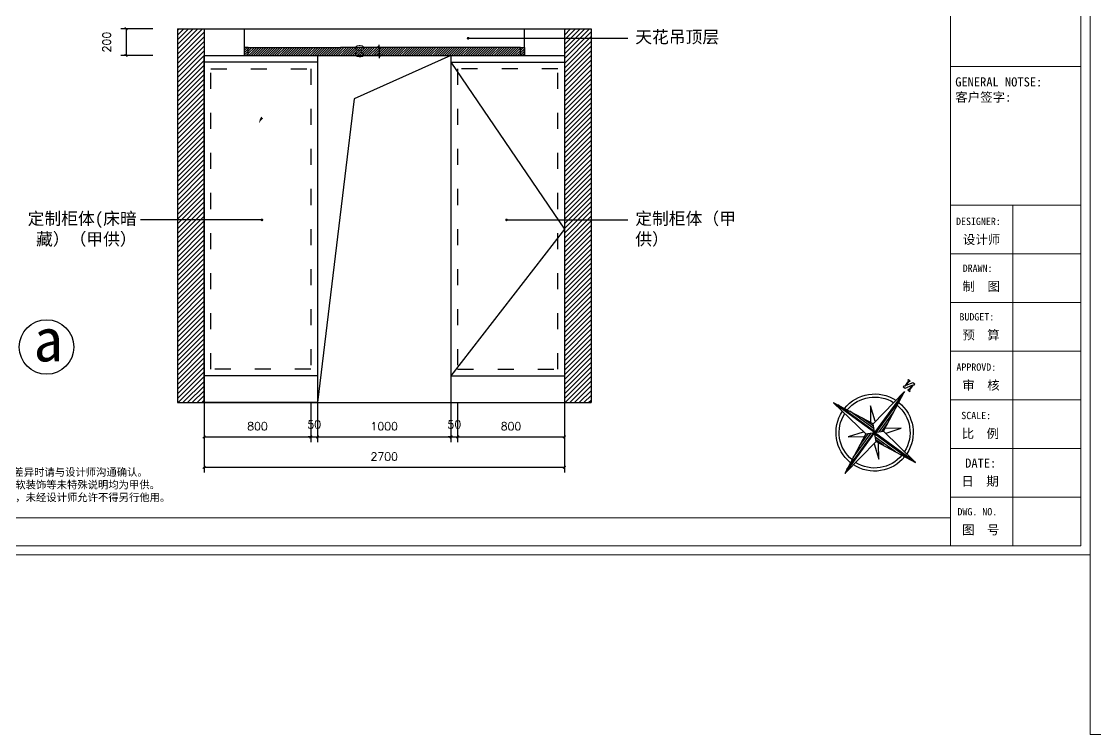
# Model space of a CAD drawing. Extents: x 643133 to 135659452, y -425133 to -387116.
# Drawn here: x 766907 to 774955, y -424469 to -419129 of the extents above; entities that cross this region are included whole.
import ezdxf
from ezdxf.enums import TextEntityAlignment as Align

# ---------------------------------------------------------------- set-up
doc = ezdxf.new("R2010")
doc.units = 0
doc.header["$LTSCALE"] = 10
doc.header["$MEASUREMENT"] = 0
doc.linetypes.add('ACAD_ISO03W100', pattern=[30, 12, -18])
for name, color, linetype in [('30', 30, 'Continuous'), ('34', 34, 'Continuous'), ('38', 38, 'Continuous')]:
    doc.layers.add(name, color=color, linetype=linetype)
doc.styles.add('12354', font='', dxfattribs={"height": 180})
doc.styles.add('ATT', font='')
doc.styles.add('外部标注', font='complex.shx')
doc.styles.add('样式 1', font='complex.shx')
doc.styles.get('12354').set_extended_font_data('SimSun')
doc.styles.get('ATT').set_extended_font_data('SimSun')
doc.dimstyles.new('平面布局内部', dxfattribs={"dimtxt": 60, "dimasz": 20, "dimexe": 40, "dimexo": 0, "dimgap": 50, "dimtad": 1, "dimdec": 0, "dimzin": 0, "dimdsep": 46, "dimtxsty": '外部标注', "dimblk": 'ARCHTICK', "dimcen": 5, "dimclrt": 56, "dimadec": 0, "dimazin": 0, "dimtfac": 1, "dimtdec": 0, "dimtmove": 2, "dimatfit": 3, "dimldrblk": 'DOT', "dimfxl": 40, "dimtolj": 1, "dimtzin": 0, "dimarcsym": 0})
pattern_1 = [(45, (9513.61, 0), (-17.6776695, 17.6776695), [])]

# ---------------------------------------------------------------- blocks, each defined once
blk = doc.blocks.new('_ArchTick')
at = {"color": 0, "linetype": 'ByBlock', "const_width": 0.4}
blk.add_lwpolyline([(-0.5, -0.5), (0.5, 0.5)], dxfattribs=at)
blk = doc.blocks.new('*D373')
at = {"layer": '34', "color": 0, "lineweight": -2}
for p, q in [((768275.3, -421983), (768275.3, -422280.3)), ((769075.3, -421983), (769075.3, -422280.3)), ((768275.3, -422240.3), (769075.3, -422240.3))]:
    blk.add_line(p, q, dxfattribs=at)
at = {"layer": 'Defpoints', "color": 0}
for p in [(768275.3, -421983), (769075.3, -421983), (769075.3, -422240.3)]:
    blk.add_point(p, dxfattribs=at)
at = {"layer": '34', "color": 0, "lineweight": -2, "xscale": 20, "yscale": 20, "zscale": 20, "rotation": 180}
blk.add_blockref('_ArchTick', (768275.3, -422240.3), dxfattribs=at)
at = {"layer": '34', "color": 0, "lineweight": -2, "xscale": 20, "yscale": 20, "zscale": 20}
blk.add_blockref('_ArchTick', (769075.3, -422240.3), dxfattribs=at)
at = {"layer": '34', "color": 56, "insert": (768675.3, -422160.3), "char_height": 60, "attachment_point": 5, "style": '外部标注'}
blk.add_mtext('\\A1;800', dxfattribs=at)
blk = doc.blocks.new('_Dot')
at = {"color": 0, "linetype": 'ByBlock', "lineweight": -2}
blk.add_line((-0.5, 0), (-1, 0), dxfattribs=at)
at = {"color": 0, "linetype": 'ByBlock', "const_width": 0.5}
blk.add_lwpolyline([(-0.25, 0, 1), (0.25, 0, 1)], format="xyb", close=True, dxfattribs=at)
blk = doc.blocks.new('*D374')
at = {"layer": '34', "color": 0, "lineweight": -2}
for p, q in [((769075.3, -421983), (769075.3, -422280.3)), ((769125.3, -421983), (769125.3, -422280.3)), ((769075.3, -422240.3), (769055.3, -422240.3)), ((769075.3, -422240.3), (769125.3, -422240.3)), ((769125.3, -422240.3), (769145.3, -422240.3))]:
    blk.add_line(p, q, dxfattribs=at)
at = {"layer": 'Defpoints', "color": 0}
for p in [(769075.3, -421983), (769125.3, -421983), (769125.3, -422240.3)]:
    blk.add_point(p, dxfattribs=at)
at = {"layer": '34', "color": 0, "lineweight": -2, "xscale": 20, "yscale": 20, "zscale": 20}
blk.add_blockref('_ArchTick', (769075.3, -422240.3), dxfattribs=at)
at = {"layer": '34', "color": 0, "lineweight": -2, "xscale": 20, "yscale": 20, "zscale": 20, "rotation": 180}
blk.add_blockref('_ArchTick', (769125.3, -422240.3), dxfattribs=at)
at = {"layer": '34', "color": 56, "insert": (769100.3, -422146.5), "char_height": 60, "attachment_point": 5, "style": '外部标注'}
blk.add_mtext('\\A1;50', dxfattribs=at)
blk = doc.blocks.new('*D375')
at = {"layer": '34', "color": 0, "lineweight": -2}
for p, q in [((769125.3, -421983), (769125.3, -422280.3)), ((770125.3, -421983), (770125.3, -422280.3)), ((769125.3, -422240.3), (770125.3, -422240.3))]:
    blk.add_line(p, q, dxfattribs=at)
at = {"layer": 'Defpoints', "color": 0}
for p in [(769125.3, -421983), (770125.3, -421983), (770125.3, -422240.3)]:
    blk.add_point(p, dxfattribs=at)
at = {"layer": '34', "color": 0, "lineweight": -2, "xscale": 20, "yscale": 20, "zscale": 20, "rotation": 180}
blk.add_blockref('_ArchTick', (769125.3, -422240.3), dxfattribs=at)
at = {"layer": '34', "color": 0, "lineweight": -2, "xscale": 20, "yscale": 20, "zscale": 20}
blk.add_blockref('_ArchTick', (770125.3, -422240.3), dxfattribs=at)
at = {"layer": '34', "color": 56, "insert": (769625.3, -422160.3), "char_height": 60, "attachment_point": 5, "style": '外部标注'}
blk.add_mtext('\\A1;1000', dxfattribs=at)
blk = doc.blocks.new('*D376')
at = {"layer": '34', "color": 0, "lineweight": -2}
for p, q in [((770125.3, -421983), (770125.3, -422280.3)), ((770175.3, -421983), (770175.3, -422280.3)), ((770125.3, -422240.3), (770105.3, -422240.3)), ((770125.3, -422240.3), (770175.3, -422240.3)), ((770175.3, -422240.3), (770195.3, -422240.3))]:
    blk.add_line(p, q, dxfattribs=at)
at = {"layer": 'Defpoints', "color": 0}
for p in [(770125.3, -421983), (770175.3, -421983), (770175.3, -422240.3)]:
    blk.add_point(p, dxfattribs=at)
at = {"layer": '34', "color": 0, "lineweight": -2, "xscale": 20, "yscale": 20, "zscale": 20}
blk.add_blockref('_ArchTick', (770125.3, -422240.3), dxfattribs=at)
at = {"layer": '34', "color": 0, "lineweight": -2, "xscale": 20, "yscale": 20, "zscale": 20, "rotation": 180}
blk.add_blockref('_ArchTick', (770175.3, -422240.3), dxfattribs=at)
at = {"layer": '34', "color": 56, "insert": (770150.3, -422146.5), "char_height": 60, "attachment_point": 5, "style": '外部标注'}
blk.add_mtext('\\A1;50', dxfattribs=at)
blk = doc.blocks.new('*D377')
at = {"layer": '34', "color": 0, "lineweight": -2}
for p, q in [((770175.3, -421983), (770175.3, -422280.3)), ((770975.3, -421983), (770975.3, -422280.3)), ((770175.3, -422240.3), (770975.3, -422240.3))]:
    blk.add_line(p, q, dxfattribs=at)
at = {"layer": 'Defpoints', "color": 0}
for p in [(770175.3, -421983), (770975.3, -421983), (770975.3, -422240.3)]:
    blk.add_point(p, dxfattribs=at)
at = {"layer": '34', "color": 0, "lineweight": -2, "xscale": 20, "yscale": 20, "zscale": 20, "rotation": 180}
blk.add_blockref('_ArchTick', (770175.3, -422240.3), dxfattribs=at)
at = {"layer": '34', "color": 0, "lineweight": -2, "xscale": 20, "yscale": 20, "zscale": 20}
blk.add_blockref('_ArchTick', (770975.3, -422240.3), dxfattribs=at)
at = {"layer": '34', "color": 56, "insert": (770575.3, -422160.3), "char_height": 60, "attachment_point": 5, "style": '外部标注'}
blk.add_mtext('\\A1;800', dxfattribs=at)
blk = doc.blocks.new('*D378')
at = {"layer": '34', "color": 0, "lineweight": -2}
for p, q in [((768275.3, -421983), (768275.3, -422507.3)), ((770975.3, -421983), (770975.3, -422507.3)), ((768275.3, -422467.3), (770975.3, -422467.3))]:
    blk.add_line(p, q, dxfattribs=at)
at = {"layer": 'Defpoints', "color": 0}
for p in [(768275.3, -421983), (770975.3, -421983), (770975.3, -422467.3)]:
    blk.add_point(p, dxfattribs=at)
at = {"layer": '34', "color": 0, "lineweight": -2, "xscale": 20, "yscale": 20, "zscale": 20, "rotation": 180}
blk.add_blockref('_ArchTick', (768275.3, -422467.3), dxfattribs=at)
at = {"layer": '34', "color": 0, "lineweight": -2, "xscale": 20, "yscale": 20, "zscale": 20}
blk.add_blockref('_ArchTick', (770975.3, -422467.3), dxfattribs=at)
at = {"layer": '34', "color": 56, "insert": (769625.3, -422387.3), "char_height": 60, "attachment_point": 5, "style": '外部标注'}
blk.add_mtext('\\A1;2700', dxfattribs=at)
blk = doc.blocks.new('A$C07E851D9')
at = {"layer": '38'}
h = blk.add_hatch(dxfattribs=at)
h.set_pattern_fill('LINE', color=256, scale=6.830208, angle=90, style=0)
h.set_pattern_definition([(90, (-25554.993, -3691.864), (-21.68591, 7e-15), [])])
h.paths.add_polyline_path([(498, 640), (569, 569), (569, 1138)])
h.paths.add_polyline_path([(569, 0), (640, 498), (569, 569)])
h = blk.add_hatch(dxfattribs=at)
h.set_pattern_fill('LINE', color=256, scale=6.830208, style=0)
h.set_pattern_definition([(360, (-25554.993, -3691.864), (5e-15, 21.68591), [])])
h.paths.add_polyline_path([(0, 569), (498, 498), (569, 569)])
h.paths.add_polyline_path([(640, 640), (569, 569), (1138, 569)])
at = {"layer": '34'}
for p, q in [((498, 640, 210), (569, 1138, 210)), ((569, 1138, 210), (640, 640, 210)), ((569, 1138, 210), (569, 569, 210)), ((0, 569, 210), (498, 640, 210)), ((640, 640, 210), (1138, 569, 210)), ((0, 569, 210), (569, 569, 210)), ((498, 498, 210), (0, 569, 210)), ((569, 569, 210), (569, 0, 210)), ((569, 569, 210), (1138, 569, 210)), ((1138, 569, 210), (640, 498, 210)), ((569, 0, 210), (498, 498, 210)), ((640, 498, 210), (569, 0, 210))]:
    blk.add_line(p, q, dxfattribs=at)
at = {"layer": '38'}
for p, q in [((356, 783, 210), (498, 676, 210)), ((462, 640, 210), (356, 783, 210)), ((640, 676, 210), (783, 783, 210)), ((783, 783, 210), (676, 640, 210)), ((569, 569, 210), (498, 640, 210)), ((569, 569, 210), (640, 640, 210)), ((498, 498, 210), (569, 569, 210)), ((640, 498, 210), (569, 569, 210)), ((356, 356, 210), (462, 498, 210)), ((498, 462, 210), (356, 356, 210)), ((783, 356, 210), (640, 462, 210)), ((676, 498, 210), (783, 356, 210))]:
    blk.add_line(p, q, dxfattribs=at)
at = {"layer": '38', "elevation": 210}
blk.add_lwpolyline([(540, 1183), (549, 1183), (549, 1174), (522, 1174), (522, 1183), (531, 1183), (531, 1263), (522, 1263), (522, 1272), (549, 1272), (594, 1201), (594, 1263), (585, 1263), (585, 1272), (611, 1272), (611, 1263), (602, 1263), (602, 1183), (611, 1183), (611, 1174), (585, 1174), (540, 1245), (540, 1183)], dxfattribs=at)
at = {"layer": '38'}
for radius, start, end in [(433, 92.5891, 177.4109), (398, 93.5464, 176.4536), (433, 2.5891, 87.4109), (398, 3.5464, 86.4536), (433, 182.5891, 267.4109), (398, 183.5464, 266.4536), (433, 272.5891, 357.4109), (398, 273.5464, 356.4536)]:
    blk.add_arc((569, 569, 210), radius, start, end, dxfattribs=at)
blk = doc.blocks.new('5435432')
at = {"layer": '38', "lineweight": 13}
for p, q in [((682744, -409731), (682744, -387889)), ((713632, -387889), (713632, -409731)), ((713632, -409731), (682744, -409731))]:
    blk.add_line(p, q, dxfattribs=at)
at = {"layer": '38', "lineweight": 5}
for p, q in [((710237, -388111), (710237, -409509)), ((713410, -388111), (713410, -409509)), ((710237, -397855), (713410, -397855)), ((710237, -401227), (713410, -401227)), ((711753, -401227), (711753, -409509)), ((713410, -402410), (710237, -402410)), ((713410, -403593), (710237, -403593)), ((713410, -404776), (710237, -404776)), ((713410, -405959), (710237, -405959)), ((713410, -407143), (710237, -407143)), ((713410, -408326), (710237, -408326)), ((710237, -408827), (682966, -408827)), ((713410, -409509), (682966, -409509))]:
    blk.add_line(p, q, dxfattribs=at)
at = {"layer": '30', "xscale": -2.167603200084995, "yscale": 2.167603200039594, "zscale": 2.167603200058267, "rotation": 323.9884921281784}
blk.add_blockref('A$C07E851D9', (708663, -408479, -456), dxfattribs=at)
at = {"layer": '34', "style": '12354'}
for s, height, p in [('GENERAL NOTSE:', 222.22, (710353, -398230)), ('客户签字:', 222.2, (710353, -398600)), ('DESIGNER:', 177.8, (710372, -401621)), ('设计师', 222.2, (710537, -402062)), ('DRAWN:', 177.8, (710533, -402760)), ('制  图', 222.2, (710531, -403200)), ('BUDGET:', 177.8, (710454, -403942)), ('预  算', 222.2, (710526, -404382)), ('APPROVD:', 177.8, (710381, -405165)), ('审  核', 222.2, (710524, -405605)), ('SCALE:', 177.8, (710500, -406342)), ('比  例', 222.2, (710510, -406781)), ('DATE:', 222.2, (710594, -407499)), ('日  期', 222.2, (710503, -407939)), ('DWG. NO.', 177.8, (710406, -408682)), ('图  号', 222.2, (710519, -409122))]:
    blk.add_text(s, height=height, dxfattribs=at).set_placement(p, align=Align.MIDDLE_LEFT)
at = {"layer": '34', "insert": (683965, -407627), "char_height": 184.32, "width": 8552.03, "attachment_point": 1, "style": '样式 1'}
blk.add_mtext('{\\fSimSun|b0|i0|c134|p2;注}:{\\fSimSun|b0|i0|c134|p2;1、本施工图与现场尺寸存在差异时请与设计师沟通确认。\\P   2、本施工图中家具、家电、软装饰等未特殊说明均为甲供。\\P   3、本施工图为个人知识产权，未经设计师允许不得另行他用。}', dxfattribs=at)
blk = doc.blocks.new('*D419')
at = {"layer": '34', "color": 0, "lineweight": -2}
for p, q in [((767890.2, -419183), (767650.2, -419183)), ((767690.2, -419183), (767690.2, -419383)), ((767890.2, -419383), (767650.2, -419383))]:
    blk.add_line(p, q, dxfattribs=at)
at = {"layer": 'Defpoints', "color": 0}
for p in [(767890.2, -419183), (767690.2, -419383), (767890.2, -419383)]:
    blk.add_point(p, dxfattribs=at)
at = {"layer": '34', "color": 0, "lineweight": -2, "xscale": 20, "yscale": 20, "zscale": 20}
for p, rotation in [((767690.2, -419183), 90), ((767690.2, -419383), 270)]:
    blk.add_blockref('_ArchTick', p, dxfattribs=dict(at, rotation=rotation))
at = {"layer": '34', "color": 56, "insert": (767545.2, -419283), "char_height": 60, "attachment_point": 5, "rotation": 90, "style": '外部标注'}
blk.add_mtext('\\A1;200', dxfattribs=at)
blk = doc.blocks.new('*D420')
at = {"layer": '34', "color": 0, "lineweight": -2}
for p, q in [((769622.7, -419323), (769546, -419323)), ((769586, -419323), (769586, -419303)), ((769586, -419323), (769586, -419383)), ((769622.7, -419383), (769546, -419383)), ((769586, -419383), (769586, -419403))]:
    blk.add_line(p, q, dxfattribs=at)
at = {"layer": 'Defpoints', "color": 0}
for p in [(769622.7, -419323), (769586, -419383), (769622.7, -419383)]:
    blk.add_point(p, dxfattribs=at)
at = {"layer": '34', "color": 0, "lineweight": -2, "xscale": 20, "yscale": 20, "zscale": 20}
for p, rotation in [((769586, -419323), 270), ((769586, -419383), 90)]:
    blk.add_blockref('_ArchTick', p, dxfattribs=dict(at, rotation=rotation))
at = {"layer": '34', "color": 56, "insert": (769441, -419353), "char_height": 60, "attachment_point": 5, "rotation": 90, "style": '外部标注'}
blk.add_mtext('\\A1;60', dxfattribs=at)

msp = doc.modelspace()

# ---------------------------------------------------------------- hatches: boundary and pattern name
at = {"layer": '34'}
h = msp.add_hatch(dxfattribs=at)
h.set_pattern_fill('ANSI31', color=256, scale=200, style=0)
h.set_pattern_definition(pattern_1)
h.paths.add_polyline_path([(768275.3, -419183), (768075.3, -419183), (768075.3, -421983), (768275.3, -421983)])
h = msp.add_hatch(dxfattribs=at)
h.set_pattern_fill('ANSI31', color=256, scale=200, style=0)
h.set_pattern_definition(pattern_1)
h.paths.add_polyline_path([(771175.3, -419183), (770975.3, -419183), (770975.3, -421983), (771175.3, -421983)])
h = msp.add_hatch(dxfattribs=at)
h.set_pattern_fill('ANSI31', color=256, scale=100, style=0)
h.paths.add_polyline_path([(768605.3, -419323), (768575.3, -419323), (768575.3, -419383), (768605.3, -419383)])
h = msp.add_hatch(dxfattribs=at)
h.set_pattern_fill('ANSI31', color=256, scale=100, style=0)
h.paths.add_polyline_path([(769296.4, -419323), (768605.3, -419323), (768605.3, -419383), (769125.3, -419383), (769296.4, -419383), (770645.3, -419383), (770645.3, -419323)])
h = msp.add_hatch(dxfattribs=at)
h.set_pattern_fill('ANSI31', color=256, scale=100, style=0)
h.paths.add_polyline_path([(770675.3, -419323), (770645.3, -419323), (770645.3, -419383), (770675.3, -419383)])

# ---------------------------------------------------------------- linework, layer by layer
for p, q in [((768075.3, -419183), (768075.3, -421983)), ((768075.3, -419183), (771175.3, -419183)), ((768275.3, -419183), (768275.3, -421983)), ((768575.3, -419183), (768575.3, -419383)), ((770675.3, -419383), (770675.3, -419183)), ((770975.3, -419183), (770975.3, -421983)), ((771175.3, -419183), (771175.3, -421983)), ((768605.3, -419323), (769296.4, -419323)), ((770645.3, -419323), (769296.4, -419323)), ((768275.3, -419383), (769296.4, -419383)), ((769125.3, -419383), (769125.3, -421983)), ((769296.4, -419383), (770975.3, -419383)), ((770125.3, -419383), (770125.3, -421983)), ((769125.3, -419433), (768275.3, -419433)), ((770125.3, -419433), (770975.3, -419433)), ((769125.3, -421783), (768275.3, -421783)), ((770125.3, -421783), (770975.3, -421783)), ((768075.3, -421983), (771175.3, -421983))]:
    msp.add_line(p, q, dxfattribs=at)
for points in [[(768575.3, -419383), (768605.3, -419383), (768605.3, -419323), (768575.3, -419323)], [(770675.3, -419383), (770645.3, -419383), (770645.3, -419323), (770675.3, -419323)], [(768275.3, -419383), (769125.3, -419383), (769125.3, -421983), (768275.3, -421983)], [(768275.3, -419383), (769125.3, -419383), (769125.3, -421783), (768275.3, -421783)]]:
    msp.add_lwpolyline(points, close=True, dxfattribs=at)
for points in [[(770125.3, -419383), (769399, -419708.3), (769125.3, -421983)], [(770125.3, -419433), (770975.3, -420683), (770125.3, -421783)]]:
    msp.add_lwpolyline(points, dxfattribs=at)
at = {"layer": '34', "linetype": 'ACAD_ISO03W100'}
for points in [[(768325.3, -419483), (769075.3, -419483), (769075.3, -421733), (768325.3, -421733)], [(770925.3, -419483), (770175.3, -419483), (770175.3, -421733), (770925.3, -421733)]]:
    msp.add_lwpolyline(points, close=True, dxfattribs=at)
at = {"layer": '34', "color": 1}
msp.add_lwpolyline([(768663.1, -419703.7, 0, 0, -0.675451), (768711.4, -419849, 20, 0, 0.201615), (768689.2, -419892.8, 0, 0, 2.005568)], format="xyseb", dxfattribs=at)
msp.add_circle((767094.6, -421566.5), 204.5, dxfattribs=at)

# ---------------------------------------------------------------- block references
at = {"layer": '34'}
for p, xscale, yscale, zscale in [((555115.6, -296926.2), 0.3080000000045402, 0.3079999999972642, 0.308), ((522572.2, -273032.3), 0.3696000000054482, 0.3695999999908963, 0.3696)]:
    msp.add_blockref('5435432', p, dxfattribs=dict(at, xscale=xscale, yscale=yscale, zscale=zscale))

# ---------------------------------------------------------------- texts
at = {"layer": '34', "linetype": 'ByBlock', "lineweight": -3, "char_height": 92.16, "style": 'ATT'}
for s, insert, width, attachment_point in [('天花吊顶层', (771506.3, -419198.3), 783.18, 1), ('定制柜体(床暗藏）（甲供）', (767770.3, -420558.4), 1043.607, 3), ('定制柜体（甲供）', (771506.3, -420558.4), 783.18, 1)]:
    msp.add_mtext(s, dxfattribs=dict(at, insert=insert, width=width, attachment_point=attachment_point))
at = {"layer": '34', "color": 1, "linetype": 'ByBlock', "lineweight": -3, "insert": (766997.7, -421351.4), "char_height": 322.6, "width": 2741.128, "attachment_point": 1, "style": 'ATT'}
msp.add_mtext('a', dxfattribs=at)

# ---------------------------------------------------------------- dimensions: what is measured, and where the dimension line sits
at = {"layer": '34'}
for base, p1, p2, picture, middle in [((767690.2, -419383), (767890.2, -419183), (767890.2, -419383), '*D419', (767545.2, -419283)), ((769586, -419383), (769622.7, -419323), (769622.7, -419383), '*D420', (769441, -419353))]:
    dim = msp.add_linear_dim(base=base, p1=p1, p2=p2, angle=90, dimstyle='平面布局内部', dxfattribs=at)
    dim.commit()
    dim.dimension.update_dxf_attribs({"geometry": picture, "text_midpoint": middle})
for base, p1, p2, picture, middle in [((769075.3, -422240.3), (768275.3, -421983), (769075.3, -421983), '*D373', (768675.3, -422160.3)), ((770975.3, -422467.3), (768275.3, -421983), (770975.3, -421983), '*D378', (769625.3, -422387.3)), ((770125.3, -422240.3), (769125.3, -421983), (770125.3, -421983), '*D375', (769625.3, -422160.3)), ((770975.3, -422240.3), (770175.3, -421983), (770975.3, -421983), '*D377', (770575.3, -422160.3))]:
    dim = msp.add_linear_dim(base=base, p1=p1, p2=p2, dimstyle='平面布局内部', dxfattribs=at)
    dim.commit()
    dim.dimension.update_dxf_attribs({"geometry": picture, "text_midpoint": middle})
for base, p1, p2, picture, middle in [((769125.3, -422240.3), (769075.3, -421983), (769125.3, -421983), '*D374', (769100.3, -422146.5)), ((770175.3, -422240.3), (770125.3, -421983), (770175.3, -421983), '*D376', (770150.3, -422146.5))]:
    dim = msp.add_linear_dim(base=base, p1=p1, p2=p2, dimstyle='平面布局内部', dxfattribs=at)
    dim.commit()
    dim.dimension.update_dxf_attribs({"geometry": picture, "text_midpoint": middle, "dimtype": 160})

# ---------------------------------------------------------------- leaders
for points in [[(770253.8, -419254.3), (771450.7, -419254.3)], [(768708.9, -420614.3), (767799.9, -420614.3)], [(770541.7, -420614.3), (771450.7, -420614.3)]]:
    msp.add_leader(points, dimstyle='平面布局内部', override={"dimgap": 50, "dimtad": 0}, dxfattribs=at)

doc.saveas('drawing.dxf')
